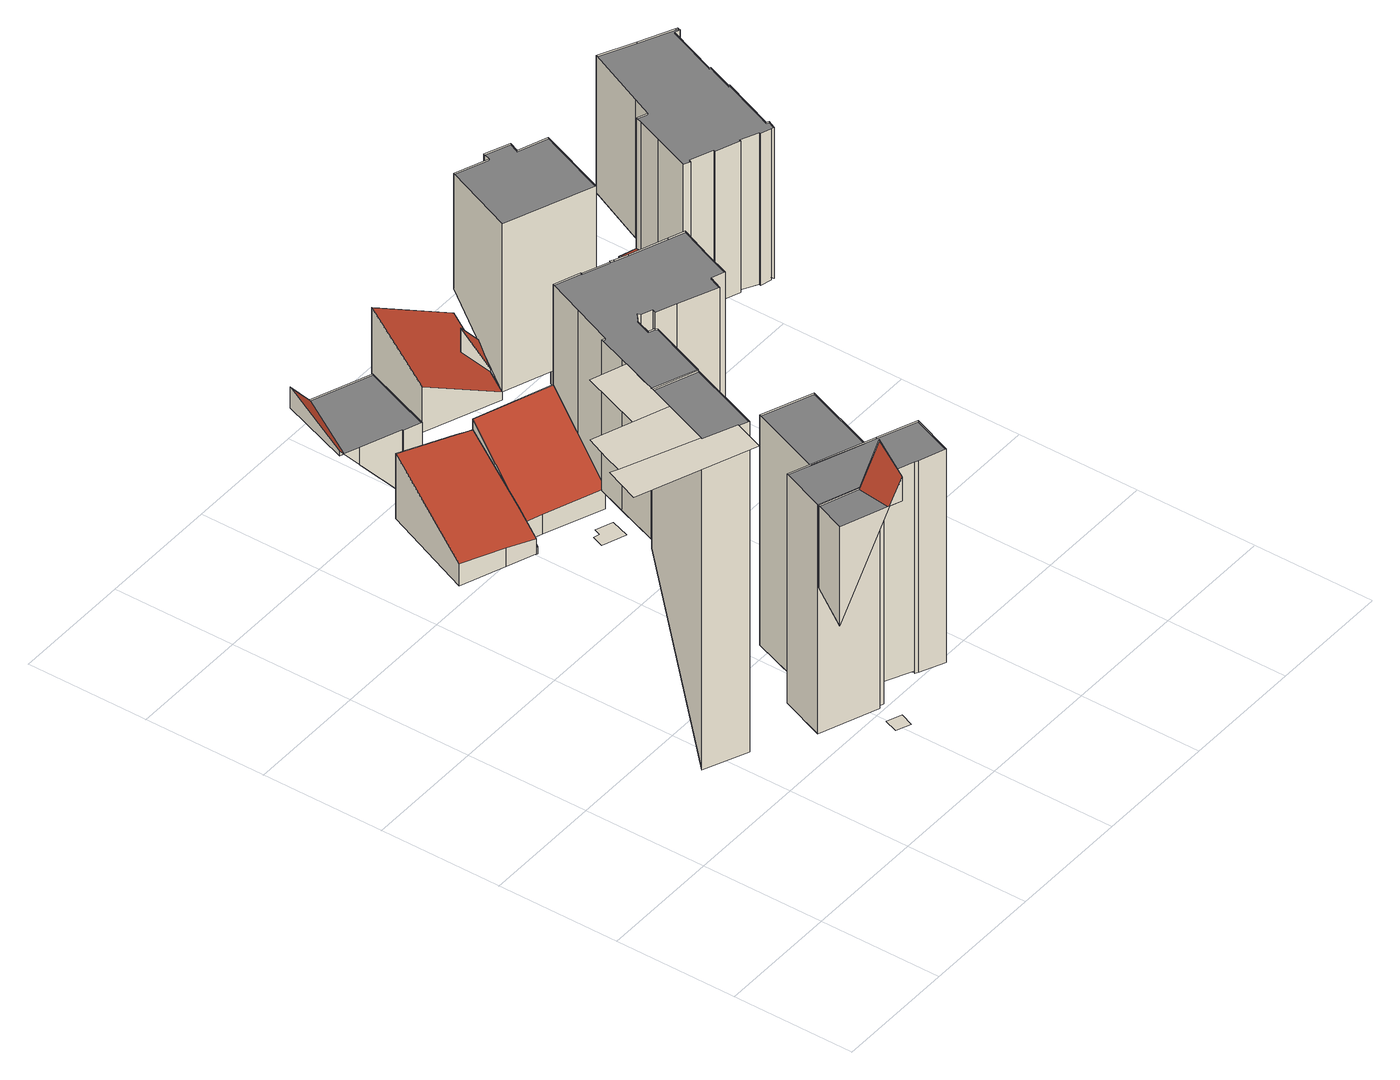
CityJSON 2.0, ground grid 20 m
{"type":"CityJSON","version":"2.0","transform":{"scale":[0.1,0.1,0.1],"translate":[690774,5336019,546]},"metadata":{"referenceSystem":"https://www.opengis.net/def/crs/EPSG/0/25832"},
"CityObjects":{
"building1":{"type":"Building","attributes":{"area_m2":55.53,"max_x":690797.88,"max_y":5336030,"min_x":690786.38,"min_y":5336021.5,"rf_extrusion_mode":"standard","rf_force_lod11":false,"rf_h_ground":605.22,"rf_h_pc_98p":0,"rf_h_roof_50p":601.92,"rf_h_roof_70p":602.22,"rf_h_roof_max":602.47,"rf_h_roof_min":564.38,"rf_is_glass_roof":false,"rf_nodata_frac":0.878,"rf_nodata_r":0,"rf_pc_select":"_HIGHEST_YET_INSUFFICIENT_COVERAGE","rf_pc_year":2026,"rf_pointcloud_unusable":false,"rf_pt_density":20.44,"rf_ridgelines":0,"rf_rmse_lod22":11.77,"rf_roof_planes":2,"rf_roof_type":"slanted","rf_success":true,"rf_t_run":1,"rf_volume_lod22":-291.28,"source_file":"690_5336.gml"},"children":["building1-1"]},
"building1-1":{"type":"BuildingPart","parents":["building1"],"geometry":[{"type":"MultiSurface","lod":"2.2","boundaries":[[[0,1,2,3]],[[1,4,5]],[[6,2,5]],[[7,3,2,6]],[[8,0,9]],[[3,7,9]],[[0,8,4,1]],[[4,8,9,7,6,5]]],"semantics":{"surfaces":[{"type":"GroundSurface"},{"type":"WallSurface","on_footprint_edge":true},{"type":"RoofSurface","rf_azimuth":276.69,"rf_h_roof_50p":599.73,"rf_h_roof_70p":604.12,"rf_h_roof_max":612.06,"rf_h_roof_min":587.79,"rf_slope":65.65}],"values":[0,1,1,1,1,1,1,2]}}]},
"building2":{"type":"Building","attributes":{"area_m2":118.25,"max_x":690795.81,"max_y":5336057,"min_x":690774.81,"min_y":5336044,"rf_extrusion_mode":"skip","rf_force_lod11":false,"rf_h_ground":605.22,"rf_h_pc_98p":0,"rf_h_roof_50p":0,"rf_h_roof_70p":0,"rf_h_roof_max":0,"rf_h_roof_min":0,"rf_is_glass_roof":false,"rf_nodata_frac":0.964,"rf_nodata_r":0,"rf_pc_select":"_HIGHEST_YET_INSUFFICIENT_COVERAGE","rf_pc_year":2026,"rf_pointcloud_unusable":true,"rf_pt_density":4,"rf_roof_planes":0,"rf_roof_type":"no points","rf_success":true,"rf_t_run":0,"source_file":"690_5336.gml"},"geometry":[{"type":"MultiSurface","lod":"0","boundaries":[[[10,11,12,13,14,15,16]]]}]},
"building3":{"type":"Building","attributes":{"area_m2":5.8,"max_x":690795.94,"max_y":5336022.5,"min_x":690792.81,"min_y":5336019,"rf_extrusion_mode":"skip","rf_force_lod11":false,"rf_h_ground":567.08,"rf_h_pc_98p":0,"rf_h_roof_50p":0,"rf_h_roof_70p":0,"rf_h_roof_max":0,"rf_h_roof_min":0,"rf_is_glass_roof":false,"rf_nodata_frac":0.958,"rf_nodata_r":0,"rf_pc_select":"_HIGHEST_YET_INSUFFICIENT_COVERAGE","rf_pc_year":2026,"rf_pointcloud_unusable":true,"rf_pt_density":4,"rf_roof_planes":0,"rf_roof_type":"no points","rf_success":true,"rf_t_run":0,"source_file":"690_5336.gml"},"geometry":[{"type":"MultiSurface","lod":"0","boundaries":[[[17,18,19,20]]]}]},
"building4":{"type":"Building","attributes":{"area_m2":101.1,"max_x":690793.38,"max_y":5336063.5,"min_x":690778.38,"min_y":5336051.5,"rf_extrusion_mode":"skip","rf_force_lod11":false,"rf_h_ground":605.22,"rf_h_pc_98p":0,"rf_h_roof_50p":0,"rf_h_roof_70p":0,"rf_h_roof_max":0,"rf_h_roof_min":0,"rf_is_glass_roof":false,"rf_nodata_frac":0.958,"rf_nodata_r":0,"rf_pc_select":"_HIGHEST_YET_INSUFFICIENT_COVERAGE","rf_pc_year":2026,"rf_pointcloud_unusable":true,"rf_pt_density":4,"rf_roof_planes":0,"rf_roof_type":"no points","rf_success":true,"rf_t_run":0,"source_file":"690_5336.gml"},"geometry":[{"type":"MultiSurface","lod":"0","boundaries":[[[15,14,21,22,23]]]}]},
"building5":{"type":"Building","attributes":{"area_m2":160.46,"max_x":690811.12,"max_y":5336037.5,"min_x":690788.38,"min_y":5336023,"rf_extrusion_mode":"standard","rf_force_lod11":false,"rf_h_ground":605.22,"rf_h_pc_98p":0,"rf_h_roof_50p":568.03,"rf_h_roof_70p":568.28,"rf_h_roof_max":568.33,"rf_h_roof_min":564.33,"rf_is_glass_roof":false,"rf_nodata_frac":0.554,"rf_nodata_r":0,"rf_pc_select":"_HIGHEST_YET_INSUFFICIENT_COVERAGE","rf_pc_year":2026,"rf_pointcloud_unusable":false,"rf_pt_density":138.66,"rf_ridgelines":0,"rf_rmse_lod22":23.89,"rf_roof_planes":6,"rf_roof_type":"slanted","rf_success":true,"rf_t_run":14,"rf_volume_lod22":-6363.8,"source_file":"690_5336.gml"},"children":["building5-1"]},
"building5-1":{"type":"BuildingPart","parents":["building5"],"geometry":[{"type":"Solid","lod":"2.2","boundaries":[[[[24,25,26,27,28,29,30,31,32,33]],[[28,34,35,29]],[[29,35,36,30]],[[30,36,37,31]],[[38,39,40,41]],[[42,43,39,38,44]],[[33,45,46,47,24]],[[24,47,48,25]],[[25,48,49,26]],[[31,37,50,51,32]],[[51,50,43,42]],[[27,41,40,34,28]],[[26,49,41,27]],[[32,51,45,33]],[[52,53,54,55]],[[55,54,46,45]],[[44,38,53,52]],[[39,43,50,37,36,35,34,40]],[[55,45,51,42,44,52]],[[41,49,48,47,46,54,53,38]]]],"semantics":{"surfaces":[{"type":"GroundSurface"},{"type":"WallSurface","on_footprint_edge":true},{"type":"WallSurface","on_footprint_edge":false},{"type":"RoofSurface","rf_azimuth":53.54,"rf_h_roof_50p":564.35,"rf_h_roof_70p":564.38,"rf_h_roof_max":568.4,"rf_h_roof_min":564.24,"rf_slope":0.876},{"type":"RoofSurface","rf_azimuth":118.23,"rf_h_roof_50p":568.26,"rf_h_roof_70p":568.31,"rf_h_roof_max":568.4,"rf_h_roof_min":568.05,"rf_slope":4.13},{"type":"RoofSurface","rf_azimuth":73.2,"rf_h_roof_50p":567.26,"rf_h_roof_70p":567.34,"rf_h_roof_max":568.22,"rf_h_roof_min":566.88,"rf_slope":4.62}],"values":[[0,1,1,1,2,2,1,1,1,1,2,1,1,1,2,2,2,3,4,5]]}}]},
"building6":{"type":"Building","attributes":{"area_m2":212.73,"max_x":690792.81,"max_y":5336096.5,"min_x":690774.56,"min_y":5336076.5,"rf_extrusion_mode":"standard","rf_force_lod11":false,"rf_h_ground":575.03,"rf_h_pc_98p":0,"rf_h_roof_50p":580.28,"rf_h_roof_70p":580.47,"rf_h_roof_max":581.62,"rf_h_roof_min":578.58,"rf_is_glass_roof":false,"rf_nodata_frac":0.917,"rf_nodata_r":0,"rf_pc_select":"_HIGHEST_YET_INSUFFICIENT_COVERAGE","rf_pc_year":2026,"rf_pointcloud_unusable":false,"rf_pt_density":8.45,"rf_ridgelines":0,"rf_rmse_lod22":0.75,"rf_roof_planes":2,"rf_roof_type":"slanted","rf_success":true,"rf_t_run":2,"rf_volume_lod22":1511.39,"source_file":"690_5336.gml"},"children":["building6-1"]},
"building6-1":{"type":"BuildingPart","parents":["building6"],"geometry":[{"type":"Solid","lod":"2.2","boundaries":[[[[56,57,58,59,60,61,62,63]],[[64,61,60,65]],[[66,62,61,64]],[[67,63,62,66]],[[68,57,56,69]],[[65,60,59,70]],[[70,59,58,71]],[[71,58,57,68]],[[69,56,63,67]],[[69,67,66,64,65,70,71,68]]]],"semantics":{"surfaces":[{"type":"GroundSurface"},{"type":"WallSurface","on_footprint_edge":true},{"type":"RoofSurface","rf_azimuth":187.34,"rf_h_roof_50p":582.27,"rf_h_roof_70p":583.77,"rf_h_roof_max":586.64,"rf_h_roof_min":578.01,"rf_slope":24.64}],"values":[[0,1,1,1,1,1,1,1,1,2]]}}]},
"building7":{"type":"Building","attributes":{"area_m2":65.28,"max_x":690797.19,"max_y":5336071,"min_x":690787.69,"min_y":5336059,"rf_extrusion_mode":"skip","rf_force_lod11":false,"rf_h_ground":605.22,"rf_h_pc_98p":0,"rf_h_roof_50p":0,"rf_h_roof_70p":0,"rf_h_roof_max":0,"rf_h_roof_min":0,"rf_is_glass_roof":false,"rf_nodata_frac":0.885,"rf_nodata_r":0,"rf_pc_select":"_HIGHEST_YET_INSUFFICIENT_COVERAGE","rf_pc_year":2026,"rf_pointcloud_unusable":true,"rf_pt_density":25.73,"rf_roof_planes":0,"rf_roof_type":"no planes","rf_success":true,"rf_t_run":0,"source_file":"690_5336.gml"},"geometry":[{"type":"MultiSurface","lod":"0","boundaries":[[[72,21,73,74]]]}]},
"building8":{"type":"Building","attributes":{"area_m2":98.35,"max_x":690802.12,"max_y":5336063,"min_x":690790.44,"min_y":5336048.5,"rf_extrusion_mode":"standard","rf_force_lod11":false,"rf_h_ground":605.03,"rf_h_pc_98p":0,"rf_h_roof_50p":573.58,"rf_h_roof_70p":573.83,"rf_h_roof_max":574.22,"rf_h_roof_min":572.97,"rf_is_glass_roof":false,"rf_nodata_frac":0.83,"rf_nodata_r":0,"rf_pc_select":"_HIGHEST_YET_INSUFFICIENT_COVERAGE","rf_pc_year":2026,"rf_pointcloud_unusable":false,"rf_pt_density":73.31,"rf_ridgelines":0,"rf_rmse_lod22":8.47,"rf_roof_planes":1,"rf_roof_type":"slanted","rf_success":true,"rf_t_run":2,"rf_volume_lod22":-4271.44,"source_file":"690_5336.gml"},"children":["building8-1"]},
"building8-1":{"type":"BuildingPart","parents":["building8"],"geometry":[{"type":"Solid","lod":"2.2","boundaries":[[[[75,76,77,78]],[[78,79,80,75]],[[75,80,81,76]],[[76,81,82,77]],[[77,82,79,78]],[[81,80,79,82]]]],"semantics":{"surfaces":[{"type":"GroundSurface"},{"type":"WallSurface","on_footprint_edge":true},{"type":"RoofSurface","rf_azimuth":201.78,"rf_h_roof_50p":562.19,"rf_h_roof_70p":568.4,"rf_h_roof_max":577.73,"rf_h_roof_min":546.66,"rf_slope":67.3}],"values":[[0,1,1,1,1,2]]}}]},
"building9":{"type":"Building","attributes":{"area_m2":113.41,"max_x":690807.62,"max_y":5336048,"min_x":690794.75,"min_y":5336033,"rf_extrusion_mode":"standard","rf_force_lod11":false,"rf_h_ground":605.03,"rf_h_pc_98p":0,"rf_h_roof_50p":0,"rf_h_roof_70p":0,"rf_h_roof_max":0,"rf_h_roof_min":0,"rf_is_glass_roof":false,"rf_nodata_frac":0.85,"rf_nodata_r":0,"rf_pc_select":"_HIGHEST_YET_INSUFFICIENT_COVERAGE","rf_pc_year":2026,"rf_pointcloud_unusable":false,"rf_pt_density":32.41,"rf_ridgelines":0,"rf_rmse_lod22":33.5,"rf_roof_planes":2,"rf_roof_type":"slanted","rf_success":true,"rf_t_run":3,"rf_volume_lod22":-4635,"source_file":"690_5336.gml"},"children":["building9-1"]},
"building9-1":{"type":"BuildingPart","parents":["building9"],"geometry":[{"type":"Solid","lod":"2.2","boundaries":[[[[83,84,85,86]],[[84,87,88,85]],[[83,89,87,84]],[[86,90,89,83]],[[85,88,90,86]],[[87,89,90,88]]]],"semantics":{"surfaces":[{"type":"GroundSurface"},{"type":"WallSurface","on_footprint_edge":true},{"type":"RoofSurface","rf_azimuth":61.06,"rf_h_roof_50p":564.15,"rf_h_roof_70p":564.22,"rf_h_roof_max":564.39,"rf_h_roof_min":563.9,"rf_slope":1.86}],"values":[[0,1,1,1,1,2]]}}]},
"building10":{"type":"Building","attributes":{"area_m2":12.14,"max_x":690798.31,"max_y":5336073,"min_x":690793.38,"min_y":5336069,"rf_extrusion_mode":"skip","rf_force_lod11":false,"rf_h_ground":574.83,"rf_h_pc_98p":0,"rf_h_roof_50p":0,"rf_h_roof_70p":0,"rf_h_roof_max":0,"rf_h_roof_min":0,"rf_is_glass_roof":false,"rf_nodata_frac":0.938,"rf_nodata_r":0,"rf_pc_select":"_HIGHEST_YET_INSUFFICIENT_COVERAGE","rf_pc_year":2026,"rf_pointcloud_unusable":true,"rf_pt_density":6.67,"rf_roof_planes":0,"rf_roof_type":"no points","rf_success":true,"rf_t_run":0,"source_file":"690_5336.gml"},"geometry":[{"type":"MultiSurface","lod":"0","boundaries":[[[91,92,93,94,95,96]]]}]},
"building11":{"type":"Building","attributes":{"area_m2":177.84,"max_x":690805,"max_y":5336092,"min_x":690786.44,"min_y":5336074.5,"rf_extrusion_mode":"standard","rf_force_lod11":false,"rf_h_ground":574.92,"rf_h_pc_98p":0,"rf_h_roof_50p":580.92,"rf_h_roof_70p":581.22,"rf_h_roof_max":581.97,"rf_h_roof_min":579.17,"rf_is_glass_roof":false,"rf_nodata_frac":0.711,"rf_nodata_r":0,"rf_pc_select":"_HIGHEST_YET_INSUFFICIENT_COVERAGE","rf_pc_year":2026,"rf_pointcloud_unusable":false,"rf_pt_density":64.49,"rf_ridgelines":0,"rf_rmse_lod22":1.59,"rf_roof_planes":11,"rf_roof_type":"slanted","rf_success":true,"rf_t_run":11,"rf_volume_lod22":1406.07,"source_file":"690_5336.gml"},"children":["building11-1"]},
"building11-1":{"type":"BuildingPart","parents":["building11"],"geometry":[{"type":"Solid","lod":"2.2","boundaries":[[[[97,98,99,100,101,102,103,104]],[[105,103,102,106]],[[106,102,101,107]],[[108,99,98,109]],[[110,100,99,108]],[[111,104,103,105]],[[107,101,100,110]],[[112,97,104,111]],[[109,98,97,112]],[[109,112,111,105,106,107,110,108]]]],"semantics":{"surfaces":[{"type":"GroundSurface"},{"type":"WallSurface","on_footprint_edge":true},{"type":"RoofSurface","rf_azimuth":202.59,"rf_h_roof_50p":582.94,"rf_h_roof_70p":584.74,"rf_h_roof_max":587.51,"rf_h_roof_min":576.89,"rf_slope":33.03}],"values":[[0,1,1,1,1,1,1,1,1,2]]}}]},
"building12":{"type":"Building","attributes":{"area_m2":165.88,"max_x":690801.81,"max_y":5336120.5,"min_x":690784.88,"min_y":5336104,"rf_extrusion_mode":"standard","rf_force_lod11":false,"rf_h_ground":577.47,"rf_h_pc_98p":0,"rf_h_roof_50p":0,"rf_h_roof_70p":0,"rf_h_roof_max":0,"rf_h_roof_min":0,"rf_is_glass_roof":false,"rf_nodata_frac":0.89,"rf_nodata_r":0,"rf_pc_select":"_HIGHEST_YET_INSUFFICIENT_COVERAGE","rf_pc_year":2026,"rf_pointcloud_unusable":false,"rf_pt_density":41.97,"rf_ridgelines":0,"rf_rmse_lod22":0.835,"rf_roof_planes":2,"rf_roof_type":"slanted","rf_success":true,"rf_t_run":3,"rf_volume_lod22":-927.89,"source_file":"690_5336.gml"},"children":["building12-1"]},
"building12-1":{"type":"BuildingPart","parents":["building12"],"geometry":[{"type":"MultiSurface","lod":"2.2","boundaries":[[[113,114,115,116,117,118,119]],[[113,120,121,114]],[[121,122,114]],[[123,115,124]],[[114,122,124]],[[125,116,115,123]],[[126,117,127]],[[116,125,127]],[[119,128,120,113]],[[118,129,128,119]],[[117,126,129,118]],[[129,126,127,125,123,124,122,121,120,128]]],"semantics":{"surfaces":[{"type":"GroundSurface"},{"type":"WallSurface","on_footprint_edge":true},{"type":"RoofSurface","rf_azimuth":121.54,"rf_h_roof_50p":572.03,"rf_h_roof_70p":575.27,"rf_h_roof_max":581.29,"rf_h_roof_min":562.86,"rf_slope":49.91}],"values":[0,1,1,1,1,1,1,1,1,1,1,2]}}]},
"building13":{"type":"Building","attributes":{"area_m2":359.8,"max_x":690824.88,"max_y":5336087.5,"min_x":690795,"min_y":5336060.5,"rf_extrusion_mode":"standard","rf_force_lod11":false,"rf_h_ground":605.22,"rf_h_pc_98p":0,"rf_h_roof_50p":578.12,"rf_h_roof_70p":578.42,"rf_h_roof_max":581.83,"rf_h_roof_min":577.53,"rf_h_roof_ridge":582.67,"rf_is_glass_roof":false,"rf_nodata_frac":0.62,"rf_nodata_r":0,"rf_pc_select":"_HIGHEST_YET_INSUFFICIENT_COVERAGE","rf_pc_year":2026,"rf_pointcloud_unusable":false,"rf_pt_density":54.56,"rf_ridgelines":12,"rf_rmse_lod22":0.701,"rf_roof_planes":27,"rf_roof_type":"slanted","rf_success":true,"rf_t_run":37,"rf_volume_lod22":-9686.63,"source_file":"690_5336.gml"},"children":["building13-1"]},
"building13-1":{"type":"BuildingPart","parents":["building13"],"geometry":[{"type":"Solid","lod":"2.2","boundaries":[[[[130,131,132,133,134,135,136,137,138,139,140,141,142,143,144,145,146,147,148,149,150,151,152,153,154,155,156,157,158]],[[151,159,160,161,152]],[[143,162,163,164,144]],[[141,165,166,167,142]],[[144,164,168,145]],[[147,169,170,148]],[[146,171,169,147]],[[145,168,171,146]],[[150,172,159,151]],[[149,173,172,150]],[[174,175,176]],[[174,177,178]],[[131,179,176,175,132]],[[148,170,173,149]],[[157,79,180,158]],[[154,181,182,155]],[[156,183,79,157]],[[155,182,183,156]],[[158,180,184,130]],[[134,185,186,135]],[[135,186,187,136]],[[136,187,188,137]],[[137,188,189,138]],[[140,190,165,141]],[[139,191,190,140]],[[138,189,191,139]],[[133,192,185,134]],[[132,175,192,133]],[[130,184,179,131]],[[193,194,195]],[[193,164,163]],[[142,167,162,143]],[[167,166,195,194]],[[196,197,178,177]],[[161,160,197,196]],[[153,198,181,154]],[[152,161,198,153]],[[193,163,162,167,194]],[[159,172,173,170,169,171,168,164,193,195,166,165,190,191,189,188,187,186,185,192,175,174,178,197,160]],[[196,177,174,176,179,184,180,79,183,182,181,198,161]]]],"semantics":{"surfaces":[{"type":"GroundSurface"},{"type":"WallSurface","on_footprint_edge":true},{"type":"WallSurface","on_footprint_edge":false},{"type":"RoofSurface","rf_azimuth":7.39,"rf_h_roof_50p":579.19,"rf_h_roof_70p":580.1,"rf_h_roof_max":582.44,"rf_h_roof_min":577.06,"rf_slope":41.21},{"type":"RoofSurface","rf_azimuth":297.89,"rf_h_roof_50p":578.43,"rf_h_roof_70p":578.79,"rf_h_roof_max":582.44,"rf_h_roof_min":577.4,"rf_slope":5.27},{"type":"RoofSurface","rf_azimuth":112.44,"rf_h_roof_50p":577.93,"rf_h_roof_70p":578.17,"rf_h_roof_max":578.5,"rf_h_roof_min":577.13,"rf_slope":9.37}],"values":[[0,1,1,1,1,1,1,1,1,1,2,2,1,1,1,1,1,1,1,1,1,1,1,1,1,1,1,1,1,2,2,1,2,2,2,1,1,3,4,5]]}}]},
"building14":{"type":"Building","attributes":{"area_m2":167.84,"max_x":690814.25,"max_y":5336116,"min_x":690797.38,"min_y":5336099.5,"rf_extrusion_mode":"standard","rf_force_lod11":false,"rf_h_ground":575.72,"rf_h_pc_98p":0,"rf_h_roof_50p":580.88,"rf_h_roof_70p":581.22,"rf_h_roof_max":581.97,"rf_h_roof_min":578.58,"rf_h_roof_ridge":577.96,"rf_is_glass_roof":false,"rf_nodata_frac":0.818,"rf_nodata_r":0,"rf_pc_select":"_HIGHEST_YET_INSUFFICIENT_COVERAGE","rf_pc_year":2026,"rf_pointcloud_unusable":false,"rf_pt_density":43.84,"rf_ridgelines":1,"rf_rmse_lod22":1.75,"rf_roof_planes":7,"rf_roof_type":"slanted","rf_success":true,"rf_t_run":6,"rf_volume_lod22":1238.66,"source_file":"690_5336.gml"},"children":["building14-1"]},
"building14-1":{"type":"BuildingPart","parents":["building14"],"geometry":[{"type":"Solid","lod":"2.2","boundaries":[[[[199,200,201,202,203,204]],[[205,204,203,206]],[[207,202,201,208]],[[206,203,202,207]],[[209,210,211,212]],[[208,201,200,211]],[[213,214,210,209]],[[214,199,204,205]],[[212,211,200,199,214,213]],[[214,205,206,207,208,211,210]],[[212,213,209]]]],"semantics":{"surfaces":[{"type":"GroundSurface"},{"type":"WallSurface","on_footprint_edge":true},{"type":"WallSurface","on_footprint_edge":false},{"type":"RoofSurface","rf_azimuth":149.82,"rf_h_roof_50p":583.29,"rf_h_roof_70p":584.68,"rf_h_roof_max":589.21,"rf_h_roof_min":577.46,"rf_slope":33.34},{"type":"RoofSurface","rf_azimuth":150.71,"rf_h_roof_50p":582.46,"rf_h_roof_70p":583.15,"rf_h_roof_max":585,"rf_h_roof_min":579.7,"rf_slope":57.67}],"values":[[0,1,1,1,2,1,2,1,1,3,4]]}}]},
"building15":{"type":"Building","attributes":{"area_m2":195.93,"max_x":690828.19,"max_y":5336111,"min_x":690809.56,"min_y":5336094,"rf_extrusion_mode":"standard","rf_force_lod11":false,"rf_h_ground":606.97,"rf_h_pc_98p":0,"rf_h_roof_50p":0,"rf_h_roof_70p":0,"rf_h_roof_max":0,"rf_h_roof_min":0,"rf_is_glass_roof":false,"rf_nodata_frac":0.824,"rf_nodata_r":0,"rf_pc_select":"_HIGHEST_YET_INSUFFICIENT_COVERAGE","rf_pc_year":2026,"rf_pointcloud_unusable":false,"rf_pt_density":22.43,"rf_ridgelines":0,"rf_rmse_lod22":0.38,"rf_roof_planes":6,"rf_roof_type":"slanted","rf_success":true,"rf_t_run":9,"rf_volume_lod22":-4896.06,"source_file":"690_5336.gml"},"children":["building15-1"]},
"building15-1":{"type":"BuildingPart","parents":["building15"],"geometry":[{"type":"Solid","lod":"2.2","boundaries":[[[[215,216,217,218,219,220,221,222]],[[216,223,224,217]],[[215,225,223,216]],[[217,224,226,218]],[[218,226,227,219]],[[221,208,228,222]],[[219,227,229,220]],[[220,229,208,221]],[[222,228,225,215]],[[208,229,227,226,224,223,225,228]]]],"semantics":{"surfaces":[{"type":"GroundSurface"},{"type":"WallSurface","on_footprint_edge":true},{"type":"RoofSurface","rf_azimuth":202.57,"rf_h_roof_50p":582.14,"rf_h_roof_70p":584.08,"rf_h_roof_max":587.78,"rf_h_roof_min":577.25,"rf_slope":36.51}],"values":[[0,1,1,1,1,1,1,1,1,2]]}}]},
"building16":{"type":"Building","attributes":{"area_m2":160.98,"max_x":690840.81,"max_y":5336104.5,"min_x":690823.75,"min_y":5336088.5,"rf_extrusion_mode":"standard","rf_force_lod11":false,"rf_h_ground":563.67,"rf_h_pc_98p":0,"rf_h_roof_50p":580.67,"rf_h_roof_70p":581.83,"rf_h_roof_max":582.58,"rf_h_roof_min":577.47,"rf_h_roof_ridge":580.84,"rf_is_glass_roof":false,"rf_nodata_frac":0.651,"rf_nodata_r":0,"rf_pc_select":"_HIGHEST_YET_INSUFFICIENT_COVERAGE","rf_pc_year":2026,"rf_pointcloud_unusable":false,"rf_pt_density":114.99,"rf_ridgelines":1,"rf_rmse_lod22":1.08,"rf_roof_planes":14,"rf_roof_type":"slanted","rf_success":true,"rf_t_run":23,"rf_volume_lod22":2709.7,"source_file":"690_5336.gml"},"children":["building16-1"]},
"building16-1":{"type":"BuildingPart","parents":["building16"],"geometry":[{"type":"Solid","lod":"2.2","boundaries":[[[[230,231,232,233,234,235,236,237]],[[238,239,236,235,240]],[[241,242,237,236,239]],[[243,234,233,244]],[[245,246,239,238]],[[247,248,249,246,245]],[[244,233,232,250]],[[240,235,234,243,251]],[[252,230,237,242]],[[250,232,231,253,254]],[[254,253,255,256]],[[253,231,230,252]],[[246,249,257,258]],[[258,257,259,242,241]],[[256,255,259,257]],[[260,261,248,247]],[[251,243,261,260]],[[259,255,253,252,242]],[[258,241,239,246]],[[251,260,247,245,238,240]],[[261,243,244,250,254,256,257,249,248]]]],"semantics":{"surfaces":[{"type":"GroundSurface"},{"type":"WallSurface","on_footprint_edge":true},{"type":"WallSurface","on_footprint_edge":false},{"type":"RoofSurface","rf_azimuth":218.12,"rf_h_roof_50p":577.72,"rf_h_roof_70p":577.78,"rf_h_roof_max":581.57,"rf_h_roof_min":577.53,"rf_slope":4.54},{"type":"RoofSurface","rf_azimuth":195.52,"rf_h_roof_50p":581.87,"rf_h_roof_70p":582.04,"rf_h_roof_max":583.44,"rf_h_roof_min":581.35,"rf_slope":32.27},{"type":"RoofSurface","rf_azimuth":3.95,"rf_h_roof_50p":582.31,"rf_h_roof_70p":582.67,"rf_h_roof_max":583.45,"rf_h_roof_min":581.38,"rf_slope":17.43},{"type":"RoofSurface","rf_azimuth":270,"rf_h_roof_50p":580.53,"rf_h_roof_70p":580.53,"rf_h_roof_max":583.45,"rf_h_roof_min":580.53,"rf_slope":0}],"values":[[0,1,1,1,2,2,1,1,1,1,2,1,2,2,2,2,2,3,4,5,6]]}}]},
"building17":{"type":"Building","attributes":{"area_m2":28.83,"max_x":690843.75,"max_y":5336116,"min_x":690836.75,"min_y":5336109,"rf_extrusion_mode":"standard","rf_force_lod11":false,"rf_h_ground":575.78,"rf_h_pc_98p":0,"rf_h_roof_50p":578.12,"rf_h_roof_70p":578.12,"rf_h_roof_max":578.12,"rf_h_roof_min":578.08,"rf_is_glass_roof":false,"rf_nodata_frac":0.763,"rf_nodata_r":0,"rf_pc_select":"_HIGHEST_YET_INSUFFICIENT_COVERAGE","rf_pc_year":2026,"rf_pointcloud_unusable":false,"rf_pt_density":62.67,"rf_ridgelines":0,"rf_rmse_lod22":1.25,"rf_roof_planes":2,"rf_roof_type":"multiple horizontal","rf_success":true,"rf_t_run":1,"rf_volume_lod22":67.87,"source_file":"690_5336.gml"},"children":["building17-1"]},
"building17-1":{"type":"BuildingPart","parents":["building17"],"geometry":[{"type":"Solid","lod":"2.2","boundaries":[[[[262,263,264,265,266,267]],[[268,266,265,269]],[[270,267,266,268]],[[271,262,267,270]],[[269,265,264,272]],[[272,264,263,273]],[[273,263,262,271]],[[273,271,270,268,269,272]]]],"semantics":{"surfaces":[{"type":"GroundSurface"},{"type":"WallSurface","on_footprint_edge":true},{"type":"RoofSurface","rf_azimuth":325.89,"rf_h_roof_50p":578.13,"rf_h_roof_70p":578.14,"rf_h_roof_max":578.18,"rf_h_roof_min":578.07,"rf_slope":1.03}],"values":[[0,1,1,1,1,1,1,2]]}}]},
"building18":{"type":"Building","attributes":{"area_m2":337.88,"max_x":690859.69,"max_y":5336112,"min_x":690836.62,"min_y":5336083,"rf_extrusion_mode":"standard","rf_force_lod11":false,"rf_h_ground":604.83,"rf_h_pc_98p":0,"rf_h_roof_50p":581.58,"rf_h_roof_70p":582.38,"rf_h_roof_max":583.53,"rf_h_roof_min":578.33,"rf_h_roof_ridge":583.65,"rf_is_glass_roof":false,"rf_nodata_frac":0.00074,"rf_nodata_r":0,"rf_pc_select":"PREFERRED_AND_LATEST","rf_pc_year":2026,"rf_pointcloud_unusable":false,"rf_pt_density":1220.19,"rf_ridgelines":9,"rf_rmse_lod22":2.31,"rf_roof_planes":32,"rf_roof_type":"slanted","rf_success":true,"rf_t_run":161,"rf_volume_lod22":-7958.88,"source_file":"690_5336.gml"},"children":["building18-1"]},
"building18-1":{"type":"BuildingPart","parents":["building18"],"geometry":[{"type":"Solid","lod":"2.2","boundaries":[[[[274,275,276,277,278,279,280,281,282,283,284,285,286,287,288,289,290,291,292,293,294,295,296,297,298,299,300,301]],[[302,303,304]],[[287,305,306,288]],[[286,307,305,287]],[[288,306,308,289]],[[290,309,310,291]],[[289,308,309,290]],[[311,312,304,303]],[[300,313,314,301]],[[301,314,315,274]],[[292,316,317,293]],[[291,310,316,292]],[[296,318,319,297]],[[297,319,320,298]],[[298,320,321,299]],[[293,317,322,323,294]],[[299,321,313,300]],[[276,324,325,326,277]],[[275,327,324,276]],[[274,315,327,275]],[[279,328,329,280]],[[278,330,328,279]],[[277,326,330,278]],[[281,331,332,282]],[[282,332,333,283]],[[283,333,334,284]],[[335,336,337]],[[284,334,338,285]],[[285,338,307,286]],[[294,323,339,295]],[[295,339,318,296]],[[340,326,325]],[[280,329,331,281]],[[341,342,343]],[[343,342,344,336,335]],[[337,312,311]],[[323,322,344,342]],[[341,339,323,342]],[[325,324,327,315,314,313,321,320,319,318,339,341,343,335,337,311,340]],[[317,316,310,304,312,337,336,344,322]],[[304,310,309,308,302]],[[306,305,307,338,334,333,332,331,329,328,330,326,340,311,303,302,308]]]],"semantics":{"surfaces":[{"type":"GroundSurface"},{"type":"WallSurface","on_footprint_edge":false},{"type":"WallSurface","on_footprint_edge":true},{"type":"RoofSurface","rf_azimuth":28.12,"rf_h_roof_50p":582.64,"rf_h_roof_70p":582.95,"rf_h_roof_max":583.9,"rf_h_roof_min":581.32,"rf_slope":28.11},{"type":"RoofSurface","rf_azimuth":200.93,"rf_h_roof_50p":580.6,"rf_h_roof_70p":581.76,"rf_h_roof_max":583.98,"rf_h_roof_min":578.02,"rf_slope":41.6},{"type":"RoofSurface","rf_azimuth":334.53,"rf_h_roof_50p":581.59,"rf_h_roof_70p":582.16,"rf_h_roof_max":583.98,"rf_h_roof_min":580.28,"rf_slope":16.08},{"type":"RoofSurface","rf_azimuth":291.23,"rf_h_roof_50p":582.1,"rf_h_roof_70p":582.7,"rf_h_roof_max":583.76,"rf_h_roof_min":580.17,"rf_slope":25.04},{"type":"RoofSurface","rf_azimuth":111.39,"rf_h_roof_50p":580.78,"rf_h_roof_70p":581.92,"rf_h_roof_max":583.76,"rf_h_roof_min":577.6,"rf_slope":42.25}],"values":[[0,1,2,2,2,2,2,1,2,2,2,2,2,2,2,2,2,2,2,2,2,2,2,2,2,2,1,2,2,2,2,1,2,1,1,1,1,3,4,5,6,7]]}}]}
},
"vertices":[
[124,59,592],[144,110,592],[238,76,592],[220,24,592],[144,110,446],[208,87,592],[238,76,663],[220,24,634],[124,59,416],[201,31,592],
[8,324,592],[199,251,592],[218,301,592],[164,323,592],[165,325,592],[44,376,592],[31,382,592],
[220,24,211],[196,33,211],[188,11,211],[211,2,211],
[194,400,592],[72,445,592],[55,405,592],
[302,57,592],[345,41,592],[371,108,592],[308,133,592],[173,185,592],[144,111,592],[239,76,592],[241,81,592],[250,77,592],[297,59,592],[173,185,184],[144,111,185],[239,76,184],[241,81,184],[301,115,214],[301,115,183],[308,133,182],[308,133,213],[277,118,224],[277,118,183],[301,115,222],[297,59,220],[297,59,216],[302,57,215],[345,41,212],[371,108,209],[250,77,184],[250,77,224],[292,94,222],[292,94,215],[299,62,215],[299,62,220],
[71,775,290],[163,740,290],[183,732,290],[188,730,290],[143,619,290],[124,575,290],[78,592,290],[6,619,290],[124,575,317],[143,619,339],[78,592,323],[6,619,330],[163,740,395],[71,775,406],[188,730,392],[183,732,392],
[137,421,592],[232,501,592],[175,522,592],
[210,442,590],[164,323,590],[235,294,590],[281,415,590],[281,415,311],[210,442,309],[164,323,3],[235,294,2],
[291,139,590],[336,259,590],[254,291,590],[208,171,590],[336,259,179],[254,291,181],[291,139,182],[208,171,184],
[194,515,288],[232,501,288],[243,532,288],[215,542,288],[211,531,288],[201,534,288],
[165,594,289],[139,604,289],[126,574,289],[124,575,289],[143,619,289],[188,730,289],[310,683,289],[259,557,289],[310,683,414],[188,730,411],[143,619,334],[126,574,302],[139,604,323],[124,575,302],[259,557,325],[165,594,324],
[205,862,315],[140,887,315],[109,898,315],[152,1014,315],[278,966,315],[234,850,315],[205,861,315],[205,862,203],[140,887,284],[140,887,285],[109,898,323],[116,896,315],[152,1014,352],[278,966,194],[181,1003,315],[205,861,203],[234,850,167],
[316,515,592],[306,519,592],[313,538,592],[315,543,592],[327,553,592],[330,548,592],[347,541,592],[344,535,592],[376,522,592],[440,496,592],[449,517,592],[471,509,592],[486,549,592],[509,605,592],[483,615,592],[423,638,592],[401,647,592],[396,650,592],[395,649,592],[352,666,592],[352,667,592],[310,683,592],[286,624,592],[259,557,592],[253,559,592],[236,512,592],[210,443,592],[281,415,592],[318,511,592],[310,683,314],[286,624,315],[286,624,324],[509,605,316],[483,615,310],[483,615,331],[471,509,335],[486,549,334],[486,549,367],[423,638,325],[396,650,323],[395,649,323],[401,647,323],[352,667,318],[352,666,318],[292,551,318],[313,538,321],[313,538,314],[286,555,320],[286,555,318],[306,519,314],[318,511,312],[253,559,325],[236,512,324],[210,443,324],[316,515,312],[327,553,321],[330,548,322],[347,541,323],[344,535,323],[376,522,326],[449,517,333],[440,496,333],[315,543,321],[481,590,332],[477,550,367],[477,550,334],[290,565,320],[290,565,318],[259,557,324],
[379,861,297],[368,833,297],[355,803,297],[234,850,297],[279,969,297],[403,921,297],[403,921,362],[279,969,431],[234,850,378],[355,803,311],[352,871,394],[352,871,351],[368,833,324],[368,833,330],[379,861,360],[379,861,336],
[542,862,610],[494,880,610],[501,896,610],[461,912,610],[457,900,610],[403,921,610],[355,803,610],[497,748,610],[494,880,403],[501,896,416],[542,862,404],[461,912,415],[457,900,406],[497,748,313],[403,921,405],
[627,697,177],[582,715,177],[497,748,177],[539,856,177],[642,816,177],[668,806,177],[648,751,177],[639,728,177],[648,751,374],[648,751,365],[668,806,356],[639,728,350],[639,728,319],[642,816,345],[539,856,345],[628,746,376],[628,746,359],[618,804,358],[618,804,345],[628,746,345],[497,748,345],[642,816,354],[627,697,316],[582,715,315],[582,715,345],[596,739,317],[596,739,345],[623,745,345],[623,745,358],[623,745,319],[644,809,356],[644,809,345],
[658,902,298],[627,913,298],[628,915,298],[651,971,298],[698,958,298],[666,899,298],[698,958,321],[651,971,321],[666,899,322],[658,902,322],[628,915,321],[627,913,321],
[714,664,588],[742,651,588],[742,649,588],[759,643,588],[764,642,588],[770,655,588],[766,657,588],[801,745,588],[799,745,588],[816,788,588],[814,789,588],[847,872,588],[855,869,588],[857,874,588],[855,875,588],[800,901,588],[743,929,588],[699,830,588],[685,799,588],[668,806,588],[665,796,588],[649,755,588],[626,695,588],[637,690,588],[639,693,588],[675,679,588],[674,676,588],[713,661,588],[732,728,375],[729,727,377],[729,727,373],[857,874,317],[855,875,319],[855,869,317],[800,901,375],[743,929,345],[699,830,343],[728,727,378],[728,727,373],[674,676,319],[713,661,319],[714,664,321],[685,799,349],[668,806,345],[626,695,319],[637,690,319],[639,693,322],[675,679,322],[665,796,347],[665,796,353],[742,649,318],[759,643,319],[759,643,324],[742,651,319],[770,655,319],[766,657,322],[764,642,319],[801,745,322],[799,745,324],[816,788,324],[814,789,326],[717,726,374],[717,726,372],[721,724,373],[847,872,326],[649,755,377],[761,648,324],[701,733,374],[709,736,371],[709,736,380],[709,736,368]
]}
